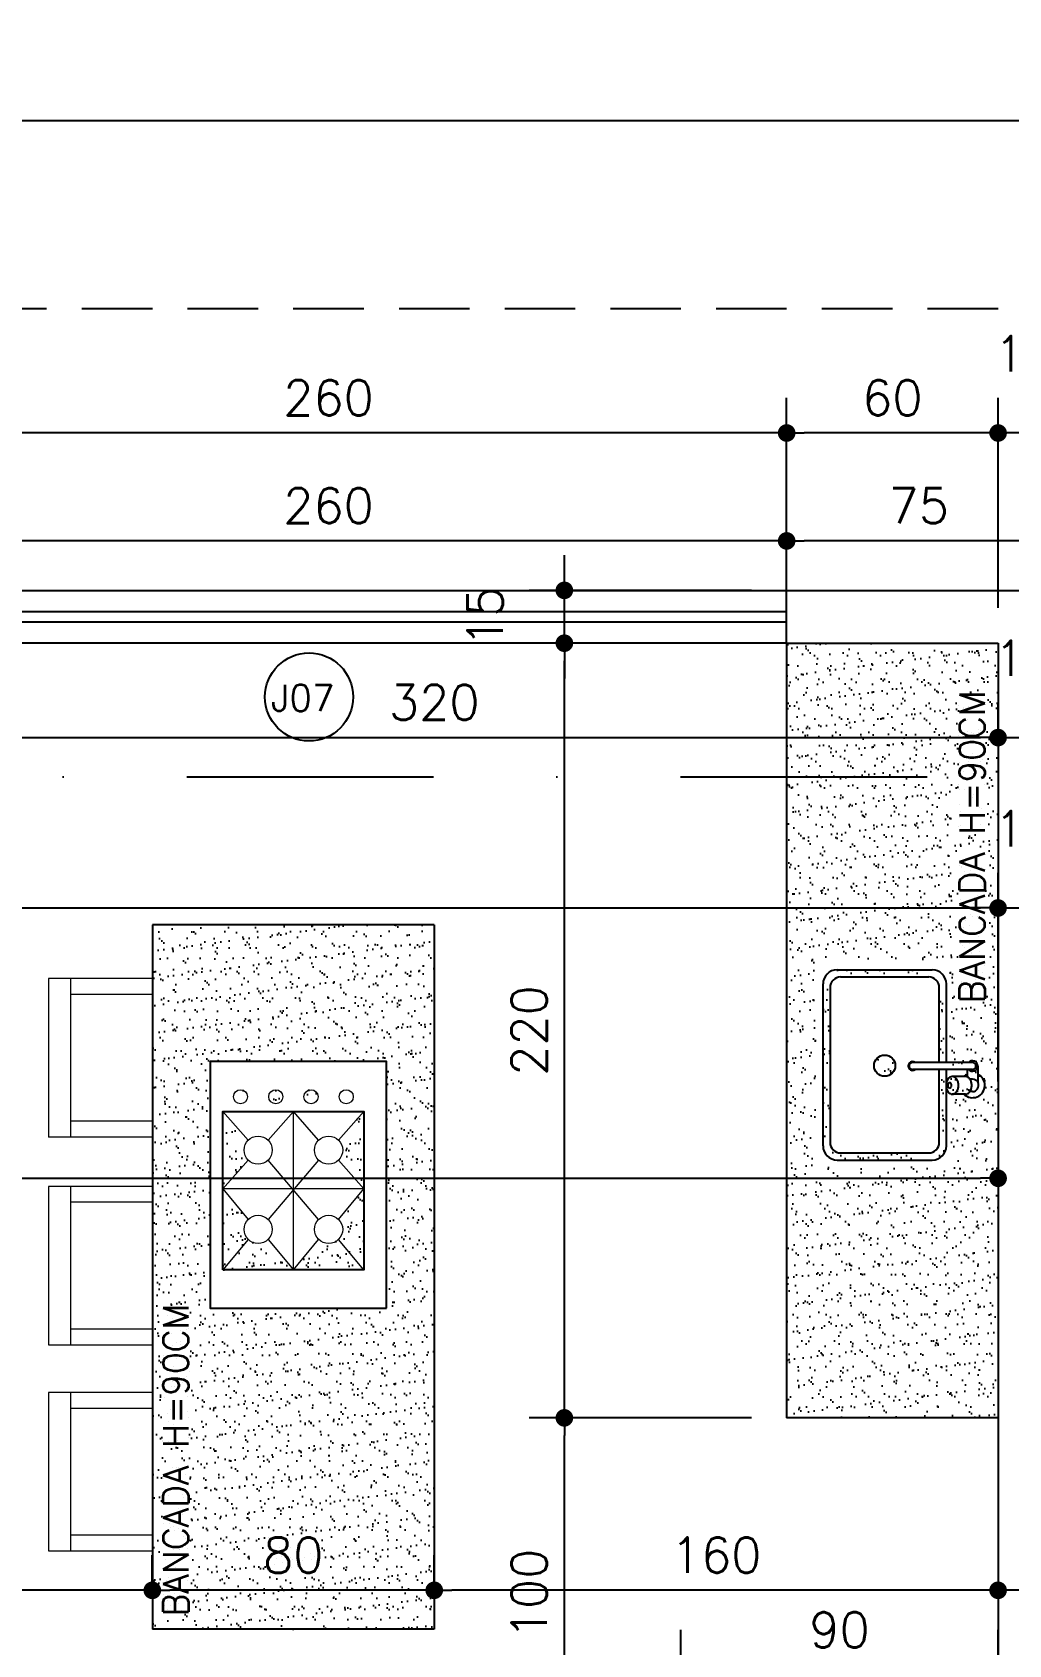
# Model space of a CAD drawing. Header units: inches. Extents: x 580771 to 672494, y 7715997 to 7829530.
# Drawn here: x 654103.1 to 654380.2, y 7724158.3 to 7724616.2 of the extents above; entities that cross this region are included whole.
import ezdxf

# ---------------------------------------------------------------- set-up
doc = ezdxf.new("R2010")
doc.units = ezdxf.units.IN
doc.header["$MEASUREMENT"] = 0
doc.header["$PDMODE"] = 2
doc.linetypes.add('DASHDOTX2', pattern=[2, 1, -0.5, 0, -0.5])
doc.linetypes.add('DASHED2', pattern=[0.375, 0.25, -0.125])
for name, color, linetype in [('02', 2, 'Continuous'), ('04', 4, 'Continuous'), ('1-ARQ-2', 2, 'Continuous'), ('1-ARQ-A', 1, 'Continuous'), ('COZINHA', 2, 'Continuous'), ('Layer1', 1, 'Continuous'), ('NIVEL', 2, 'Continuous'), ('P01', 1, 'Continuous'), ('parede', 6, 'Continuous'), ('PAVTO1-ESCADA', 1, 'Continuous'), ('SIMBOLOS', 2, 'Continuous')]:
    doc.layers.add(name, color=color, linetype=linetype)
doc.layers.add('ARQ-01', color=1, linetype='Continuous', lineweight=13)
doc.layers.add('ARQ-02', color=2, linetype='Continuous', lineweight=20)
doc.styles.add('R80E50', font='romans.shx', dxfattribs={"height": 10})
doc.styles.add('ROMANS', font='romans', dxfattribs={"height": 0.2})
doc.dimstyles.new('ARQ50', dxfattribs={"dimscale": 50, "dimtxt": 10, "dimasz": 0.1, "dimexe": 0.2, "dimexo": 0.2, "dimgap": 0.1, "dimtad": 1, "dimdec": 0, "dimzin": 12, "dimdsep": 46, "dimtxsty": 'R80E50', "dimblk1": 'DOT', "dimblk2": 'DOT', "dimsah": 1, "dimcen": 0.4, "dimclrd": 15, "dimclre": 15, "dimclrt": 3, "dimadec": 0, "dimazin": 0, "dimtfac": 1, "dimtdec": 0, "dimtmove": 2, "dimatfit": 3, "dimldrblk": 'DOT', "dimfxl": 0.2, "dimtolj": 1, "dimtzin": 12, "dimarcsym": 0})
pattern_1 = [(37.5, (0, -41893.4593), (-0.1889800743, 5.780471307), [0, -4.56, 0, -5.1, 0, -4.875]), (7.5, (0, -41893.459), (5.309330116, 8.466438196), [0, -2.46, 0, -4.11, 0, -1.575]), (327.5, (-3.69, -41893.4593), (9.3424255853, 0.0169771606), [0, -1.5, 0, -5.4, 0, -7.05]), (317.5, (-3.69, -41893.459), (9.018379814, 2.633026695), [0, -0.75, 0, -3.54, 0, -4.05])]

# ---------------------------------------------------------------- blocks, each defined once
blk = doc.blocks.new('COZINHA-D-G-PL')
at = {"layer": 'COZINHA', "color": 2, "linetype": 'Continuous'}
for p, q in [((19.24, 16.99), (65.24, 16.99)), ((19.24, -18.01), (35.69, -18.01)), ((37.18, -18.01), (40.94, -18.01)), ((37.18, -18.01), (40.94, -18.01)), ((42.94, -18.01), (65.24, -18.01))]:
    blk.add_line(p, q, dxfattribs=at)
at = {"layer": 'COZINHA', "color": 1, "linetype": 'Continuous'}
for p, q in [((64.24, 14.99), (20.24, 14.99)), ((17.24, 11.99), (17.24, -13.01)), ((67.24, 11.99), (67.24, -13.01)), ((40.94, -25.42), (40.94, -8.42)), ((42.94, -25.42), (42.94, -8.42)), ((20.24, -16.01), (40.94, -16.01)), ((42.94, -16.01), (64.24, -16.01)), ((33.94, -23.45), (33.94, -19.69)), ((38.94, -23.45), (38.94, -19.69)), ((34.69, -25.42), (34.69, -24.72)), ((41.94, -26.92), (37.58, -26.92)), ((38.19, -25.42), (38.19, -24.72)), ((40.94, -23.92), (38.85, -23.92))]:
    blk.add_line(p, q, dxfattribs=at)
at = {"layer": 'COZINHA', "color": 2}
for p, q in [((15.24, 12.99), (15.24, -14.01)), ((69.24, 12.99), (69.24, -14.01))]:
    blk.add_line(p, q, dxfattribs=at)
at = {"layer": 'COZINHA', "color": 1, "linetype": 'Continuous'}
for points in [[(38.94, -19.69, 0.133256), (38.76, -19.05, 0.106756), (38.2, -18.44, 0.082828), (37.43, -18.07, 0.071352), (36.44, -17.93, 0.071352), (35.45, -18.07, 0.082828), (34.67, -18.44, 0.106756), (34.11, -19.05, 0.133256), (33.94, -19.69, 0.133256), (34.11, -20.34, 0.106756), (34.67, -20.94, 0.082828), (35.45, -21.32, 0.071352), (36.44, -21.46, 0.071352), (37.43, -21.32, 0.082828), (38.2, -20.94, 0.106756), (38.76, -20.34, 0.133256)], [(35.69, -18.94, 0.133256), (35.74, -19.14, 0.106756), (35.91, -19.32, 0.082828), (36.14, -19.43, 0.071352), (36.44, -19.47, 0.071352), (36.73, -19.43, 0.082828), (36.97, -19.32, 0.106756), (37.13, -19.14, 0.133256), (37.19, -18.94, 0.133256), (37.13, -18.75, 0.106756), (36.97, -18.57, 0.082828), (36.73, -18.46, 0.071352), (36.44, -18.41, 0.071352), (36.14, -18.46, 0.082828), (35.91, -18.57, 0.106756), (35.74, -18.75, 0.133256)]]:
    blk.add_lwpolyline(points, format="xyb", close=True, dxfattribs=at)
blk.add_lwpolyline([(33.94, -23.45, 0.133256), (34.11, -24.1, 0.106756), (34.67, -24.7, 0.082828), (35.45, -25.08, 0.071352), (36.44, -25.22, 0.071352), (37.43, -25.08, 0.082828), (38.2, -24.7, 0.106756), (38.76, -24.1, 0.133256), (38.94, -23.45, 0.133256)], format="xyb", dxfattribs=at)
blk.add_circle((42.04, -0.51), 3, dxfattribs=at)
at = {"layer": 'COZINHA', "color": 2}
for centre, start, end in [((19.24, 12.99), 90, 180), ((65.24, 12.99), 0, 90), ((19.24, -14.01), 180, 270), ((65.24, -14.01), 270, 0)]:
    blk.add_arc(centre, 4, start, end, dxfattribs=at)
at = {"layer": 'COZINHA', "color": 1, "linetype": 'Continuous'}
for centre, radius, start, end in [((20.24, 11.99), 3, 90, 180), ((64.24, 11.99), 3, 360, 90), ((41.94, -8.42), 1.25, 323.1301, 216.8699), ((41.94, -8.42), 1, 0.0001, 180.0001), ((20.24, -13.01), 3, 180, 270), ((64.24, -13.01), 3, 270, 360), ((36.44, -25.42), 3.5, 135.5847, 334.6231), ((36.44, -25.42), 1.75, 180, 294.62), ((37.58, -27.92), 1, 90, 114.62), ((36.44, -25.42), 1.75, 301.0027, 360), ((36.44, -25.42), 3.5, 25.3769, 44.4153), ((41.94, -25.42), 1.5, 131.8103, 48.1897), ((41.94, -25.42), 1, 180.0002, 0.0002)]:
    blk.add_arc(centre, radius, start, end, dxfattribs=at)
blk = doc.blocks.new('nh')
at = {"layer": 'ARQ-01'}
for p, q in [((7074.39, -41094.92), (7119.39, -41094.92)), ((7083.06, -41102.09), (7074.39, -41094.92)), ((7074.39, -41134.92), (7074.39, -41094.92)), ((7097.39, -41094.92), (7088.72, -41102.09)), ((7097.39, -41134.92), (7097.39, -41094.92)), ((7105.56, -41102.09), (7097.39, -41094.92)), ((7111.22, -41102.09), (7119.39, -41094.92)), ((7119.39, -41134.92), (7119.39, -41094.92)), ((7119.39, -41134.92), (7119.39, -41094.92)), ((7083.06, -41107.75), (7074.39, -41114.92)), ((7088.72, -41122.09), (7105.56, -41107.75)), ((7105.56, -41122.09), (7088.72, -41107.75)), ((7119.39, -41114.92), (7111.22, -41107.75)), ((7074.39, -41114.92), (7083.06, -41122.09)), ((7074.39, -41114.92), (7119.39, -41114.92)), ((7111.22, -41122.09), (7119.39, -41114.92)), ((7074.39, -41134.92), (7083.06, -41127.75)), ((7088.72, -41127.75), (7097.39, -41134.92)), ((7097.39, -41134.92), (7105.56, -41127.75)), ((7119.39, -41134.92), (7111.22, -41127.75)), ((7074.39, -41134.92), (7119.39, -41134.92))]:
    blk.add_line(p, q, dxfattribs=at)
for centre, radius in [((7123.56, -41099.92), 1.99), ((7085.89, -41104.92), 4), ((7108.39, -41104.92), 4), ((7123.56, -41109.92), 1.99), ((7085.89, -41124.92), 4), ((7108.39, -41124.92), 4), ((7123.56, -41119.92), 1.99), ((7123.56, -41129.92), 1.99)]:
    blk.add_circle(centre, radius, dxfattribs=at)
at = {"layer": 'Layer1'}
blk.add_lwpolyline([(7063.56, -41141.32), (7133.56, -41141.32), (7133.56, -41091.32), (7063.56, -41091.32)], close=True, dxfattribs=at)
at = {"layer": 'P01'}
blk.add_lwpolyline([(7074.39, -41094.92), (7119.39, -41094.92), (7119.39, -41134.92), (7074.39, -41134.92)], close=True, dxfattribs=at)
blk = doc.blocks.new('_DOT')
at = {"color": 0, "linetype": 'ByBlock'}
blk.add_line((-0.5, 0), (-1, 0), dxfattribs=at)
at = {"color": 0, "linetype": 'ByBlock', "const_width": 0.5}
blk.add_lwpolyline([(-0.25, 0, 1), (0.25, 0, 1)], format="xyb", close=True, dxfattribs=at)
blk = doc.blocks.new('*D65')
at = {"layer": 'Defpoints', "color": 0, "transparency": 16777216}
for p in [(655787.19, 7724591.08), (654057.19, 7724537.68), (655787.19, 7724537.68)]:
    blk.add_point(p, dxfattribs=at)
at = {"layer": 'NIVEL', "color": 15, "lineweight": -2, "transparency": 16777216}
for p, q in [((654057.19, 7724547.68), (654057.19, 7724601.08)), ((655787.19, 7724547.68), (655787.19, 7724601.08)), ((654062.19, 7724591.08), (655782.19, 7724591.08))]:
    blk.add_line(p, q, dxfattribs=at)
at = {"layer": 'NIVEL', "color": 15, "lineweight": -2, "transparency": 16777216, "xscale": 5, "yscale": 5, "zscale": 5, "rotation": 180}
blk.add_blockref('_DOT', (654057.19, 7724591.08), dxfattribs=at)
at = {"layer": 'NIVEL', "color": 15, "lineweight": -2, "transparency": 16777216, "xscale": 5, "yscale": 5, "zscale": 5}
blk.add_blockref('_DOT', (655787.19, 7724591.08), dxfattribs=at)
at = {"layer": 'NIVEL', "color": 3, "transparency": 16777216, "insert": (654922.19, 7724601.08), "char_height": 10, "attachment_point": 5, "style": 'R80E50'}
blk.add_mtext('\\A1;1730', dxfattribs=at)
blk = doc.blocks.new('*D77')
at = {"layer": 'Defpoints', "color": 0, "transparency": 16777216}
for p in [(654317.19, 7724471.72), (654317.19, 7724457.68), (654392.19, 7724457.68)]:
    blk.add_point(p, dxfattribs=at)
at = {"layer": 'NIVEL', "color": 15, "lineweight": -2, "transparency": 16777216}
for p, q in [((654317.19, 7724467.68), (654317.19, 7724481.72)), ((654392.19, 7724467.68), (654392.19, 7724481.72)), ((654387.19, 7724471.72), (654322.19, 7724471.72))]:
    blk.add_line(p, q, dxfattribs=at)
at = {"layer": 'NIVEL', "color": 15, "lineweight": -2, "transparency": 16777216, "xscale": 5, "yscale": 5, "zscale": 5, "rotation": 180}
blk.add_blockref('_DOT', (654317.19, 7724471.72), dxfattribs=at)
at = {"layer": 'NIVEL', "color": 15, "lineweight": -2, "transparency": 16777216, "xscale": 5, "yscale": 5, "zscale": 5}
blk.add_blockref('_DOT', (654392.19, 7724471.72), dxfattribs=at)
at = {"layer": 'NIVEL', "color": 3, "transparency": 16777216, "insert": (654354.69, 7724481.72), "char_height": 10, "attachment_point": 5, "style": 'R80E50'}
blk.add_mtext('\\A1;75', dxfattribs=at)
blk = doc.blocks.new('*D78')
at = {"layer": 'Defpoints', "color": 0, "transparency": 16777216}
for p in [(654057.19, 7724471.72), (654057.19, 7724457.68), (654317.19, 7724457.68)]:
    blk.add_point(p, dxfattribs=at)
at = {"layer": 'NIVEL', "color": 15, "lineweight": -2, "transparency": 16777216}
for p, q in [((654057.19, 7724467.68), (654057.19, 7724481.72)), ((654317.19, 7724467.68), (654317.19, 7724481.72)), ((654312.19, 7724471.72), (654062.19, 7724471.72))]:
    blk.add_line(p, q, dxfattribs=at)
at = {"layer": 'NIVEL', "color": 15, "lineweight": -2, "transparency": 16777216, "xscale": 5, "yscale": 5, "zscale": 5, "rotation": 180}
blk.add_blockref('_DOT', (654057.19, 7724471.72), dxfattribs=at)
at = {"layer": 'NIVEL', "color": 15, "lineweight": -2, "transparency": 16777216, "xscale": 5, "yscale": 5, "zscale": 5}
blk.add_blockref('_DOT', (654317.19, 7724471.72), dxfattribs=at)
at = {"layer": 'NIVEL', "color": 3, "transparency": 16777216, "insert": (654187.19, 7724481.72), "char_height": 10, "attachment_point": 5, "style": 'R80E50'}
blk.add_mtext('\\A1;260', dxfattribs=at)
blk = doc.blocks.new('*D248')
at = {"layer": 'Defpoints', "color": 0, "transparency": 16777216}
for p in [(654377.19, 7724502.37), (654377.19, 7724442.68), (654392.19, 7724442.68)]:
    blk.add_point(p, dxfattribs=at)
at = {"layer": 'NIVEL', "color": 15, "lineweight": -2, "transparency": 16777216}
for p, q in [((654377.19, 7724452.68), (654377.19, 7724512.37)), ((654392.19, 7724452.68), (654392.19, 7724512.37)), ((654372.19, 7724502.37), (654367.19, 7724502.37)), ((654392.19, 7724502.37), (654377.19, 7724502.37)), ((654397.19, 7724502.37), (654402.19, 7724502.37))]:
    blk.add_line(p, q, dxfattribs=at)
at = {"layer": 'NIVEL', "color": 15, "lineweight": -2, "transparency": 16777216, "xscale": 5, "yscale": 5, "zscale": 5}
blk.add_blockref('_DOT', (654377.19, 7724502.37), dxfattribs=at)
at = {"layer": 'NIVEL', "color": 15, "lineweight": -2, "transparency": 16777216, "xscale": 5, "yscale": 5, "zscale": 5, "rotation": 180}
blk.add_blockref('_DOT', (654392.19, 7724502.37), dxfattribs=at)
at = {"layer": 'NIVEL', "color": 3, "transparency": 16777216, "insert": (654384.69, 7724524.87), "char_height": 10, "attachment_point": 5, "style": 'R80E50'}
blk.add_mtext('\\A1;15', dxfattribs=at)
blk = doc.blocks.new('*D249')
at = {"layer": 'Defpoints', "color": 0, "transparency": 16777216}
for p in [(654317.19, 7724502.37), (654317.19, 7724442.68), (654377.19, 7724442.68)]:
    blk.add_point(p, dxfattribs=at)
at = {"layer": 'NIVEL', "color": 15, "lineweight": -2, "transparency": 16777216}
for p, q in [((654317.19, 7724452.68), (654317.19, 7724512.37)), ((654377.19, 7724452.68), (654377.19, 7724512.37)), ((654372.19, 7724502.37), (654322.19, 7724502.37))]:
    blk.add_line(p, q, dxfattribs=at)
at = {"layer": 'NIVEL', "color": 15, "lineweight": -2, "transparency": 16777216, "xscale": 5, "yscale": 5, "zscale": 5, "rotation": 180}
blk.add_blockref('_DOT', (654317.19, 7724502.37), dxfattribs=at)
at = {"layer": 'NIVEL', "color": 15, "lineweight": -2, "transparency": 16777216, "xscale": 5, "yscale": 5, "zscale": 5}
blk.add_blockref('_DOT', (654377.19, 7724502.37), dxfattribs=at)
at = {"layer": 'NIVEL', "color": 3, "transparency": 16777216, "insert": (654347.19, 7724512.37), "char_height": 10, "attachment_point": 5, "style": 'R80E50'}
blk.add_mtext('\\A1;60', dxfattribs=at)
blk = doc.blocks.new('*D250')
at = {"layer": 'Defpoints', "color": 0, "transparency": 16777216}
for p in [(654057.19, 7724502.37), (654057.19, 7724442.68), (654317.19, 7724442.68)]:
    blk.add_point(p, dxfattribs=at)
at = {"layer": 'NIVEL', "color": 15, "lineweight": -2, "transparency": 16777216}
for p, q in [((654057.19, 7724452.68), (654057.19, 7724512.37)), ((654317.19, 7724452.68), (654317.19, 7724512.37)), ((654312.19, 7724502.37), (654062.19, 7724502.37))]:
    blk.add_line(p, q, dxfattribs=at)
at = {"layer": 'NIVEL', "color": 15, "lineweight": -2, "transparency": 16777216, "xscale": 5, "yscale": 5, "zscale": 5, "rotation": 180}
blk.add_blockref('_DOT', (654057.19, 7724502.37), dxfattribs=at)
at = {"layer": 'NIVEL', "color": 15, "lineweight": -2, "transparency": 16777216, "xscale": 5, "yscale": 5, "zscale": 5}
blk.add_blockref('_DOT', (654317.19, 7724502.37), dxfattribs=at)
at = {"layer": 'NIVEL', "color": 3, "transparency": 16777216, "insert": (654187.19, 7724512.37), "char_height": 10, "attachment_point": 5, "style": 'R80E50'}
blk.add_mtext('\\A1;260', dxfattribs=at)
blk = doc.blocks.new('*D1344')
at = {"layer": 'Defpoints', "color": 0, "transparency": 16777216}
for p in [(654377.19, 7724367.48), (653427.19, 7724343.33), (654377.19, 7724308.24)]:
    blk.add_point(p, dxfattribs=at)
at = {"layer": 'NIVEL', "color": 15, "lineweight": -2, "transparency": 16777216}
for p, q in [((653427.19, 7724353.33), (653427.19, 7724377.48)), ((654377.19, 7724318.24), (654377.19, 7724377.48)), ((653432.19, 7724367.48), (654372.19, 7724367.48))]:
    blk.add_line(p, q, dxfattribs=at)
at = {"layer": 'NIVEL', "color": 15, "lineweight": -2, "transparency": 16777216, "xscale": 5, "yscale": 5, "zscale": 5, "rotation": 180}
blk.add_blockref('_DOT', (653427.19, 7724367.48), dxfattribs=at)
at = {"layer": 'NIVEL', "color": 15, "lineweight": -2, "transparency": 16777216, "xscale": 5, "yscale": 5, "zscale": 5}
blk.add_blockref('_DOT', (654377.19, 7724367.48), dxfattribs=at)
at = {"layer": 'NIVEL', "color": 3, "transparency": 16777216, "insert": (653902.19, 7724377.48), "char_height": 10, "attachment_point": 5, "style": 'R80E50'}
blk.add_mtext('\\A1;950', dxfattribs=at)
blk = doc.blocks.new('*D1345')
at = {"layer": 'Defpoints', "color": 0, "transparency": 16777216}
for p in [(654392.19, 7724367.48), (654377.19, 7724308.24), (654392.19, 7724308.24)]:
    blk.add_point(p, dxfattribs=at)
at = {"layer": 'NIVEL', "color": 15, "lineweight": -2, "transparency": 16777216}
for p, q in [((654377.19, 7724318.24), (654377.19, 7724377.48)), ((654392.19, 7724318.24), (654392.19, 7724377.48)), ((654372.19, 7724367.48), (654367.19, 7724367.48)), ((654377.19, 7724367.48), (654392.19, 7724367.48)), ((654397.19, 7724367.48), (654402.19, 7724367.48))]:
    blk.add_line(p, q, dxfattribs=at)
at = {"layer": 'NIVEL', "color": 15, "lineweight": -2, "transparency": 16777216, "xscale": 5, "yscale": 5, "zscale": 5}
blk.add_blockref('_DOT', (654377.19, 7724367.48), dxfattribs=at)
at = {"layer": 'NIVEL', "color": 15, "lineweight": -2, "transparency": 16777216, "xscale": 5, "yscale": 5, "zscale": 5, "rotation": 180}
blk.add_blockref('_DOT', (654392.19, 7724367.48), dxfattribs=at)
at = {"layer": 'NIVEL', "color": 3, "transparency": 16777216, "insert": (654384.69, 7724389.98), "char_height": 10, "attachment_point": 5, "style": 'R80E50'}
blk.add_mtext('\\A1;15', dxfattribs=at)
blk = doc.blocks.new('*D762')
at = {"layer": 'Defpoints', "color": 0, "transparency": 16777216}
for p in [(653197.19, 7724342.68), (654377.19, 7724342.68), (654377.19, 7724290.72)]:
    blk.add_point(p, dxfattribs=at)
at = {"layer": 'NIVEL', "color": 15, "lineweight": -2, "transparency": 16777216}
for p, q in [((653197.19, 7724332.68), (653197.19, 7724280.72)), ((654377.19, 7724332.68), (654377.19, 7724280.72)), ((653202.19, 7724290.72), (654372.19, 7724290.72))]:
    blk.add_line(p, q, dxfattribs=at)
at = {"layer": 'NIVEL', "color": 15, "lineweight": -2, "transparency": 16777216, "xscale": 5, "yscale": 5, "zscale": 5, "rotation": 180}
blk.add_blockref('_DOT', (653197.19, 7724290.72), dxfattribs=at)
at = {"layer": 'NIVEL', "color": 15, "lineweight": -2, "transparency": 16777216, "xscale": 5, "yscale": 5, "zscale": 5}
blk.add_blockref('_DOT', (654377.19, 7724290.72), dxfattribs=at)
at = {"layer": 'NIVEL', "color": 3, "transparency": 16777216, "insert": (653787.19, 7724300.72), "char_height": 10, "attachment_point": 5, "style": 'R80E50'}
blk.add_mtext('\\A1;1180', dxfattribs=at)
blk = doc.blocks.new('*D795')
at = {"layer": 'Defpoints', "color": 0, "transparency": 16777216}
for p in [(654254.11, 7724222.68), (654317.19, 7724222.68), (654287.19, 7724122.68)]:
    blk.add_point(p, dxfattribs=at)
at = {"layer": 'NIVEL', "color": 15, "lineweight": -2, "transparency": 16777216}
for p, q in [((654307.19, 7724222.68), (654244.11, 7724222.68)), ((654254.11, 7724127.68), (654254.11, 7724217.68)), ((654277.19, 7724122.68), (654244.11, 7724122.68))]:
    blk.add_line(p, q, dxfattribs=at)
at = {"layer": 'NIVEL', "color": 15, "lineweight": -2, "transparency": 16777216, "xscale": 5, "yscale": 5, "zscale": 5}
for p, rotation in [((654254.11, 7724222.68), 90), ((654254.11, 7724122.68), 270)]:
    blk.add_blockref('_DOT', p, dxfattribs=dict(at, rotation=rotation))
at = {"layer": 'NIVEL', "color": 3, "transparency": 16777216, "insert": (654244.11, 7724172.68), "char_height": 10, "attachment_point": 5, "rotation": 90, "style": 'R80E50'}
blk.add_mtext('\\A1;100', dxfattribs=at)
blk = doc.blocks.new('*D796')
at = {"layer": 'Defpoints', "color": 0, "transparency": 16777216}
for p in [(654254.11, 7724442.68), (654317.19, 7724442.68), (654317.19, 7724222.68)]:
    blk.add_point(p, dxfattribs=at)
at = {"layer": 'NIVEL', "color": 15, "lineweight": -2, "transparency": 16777216}
for p, q in [((654307.19, 7724442.68), (654244.11, 7724442.68)), ((654254.11, 7724227.68), (654254.11, 7724437.68)), ((654307.19, 7724222.68), (654244.11, 7724222.68))]:
    blk.add_line(p, q, dxfattribs=at)
at = {"layer": 'NIVEL', "color": 15, "lineweight": -2, "transparency": 16777216, "xscale": 5, "yscale": 5, "zscale": 5}
for p, rotation in [((654254.11, 7724442.68), 90), ((654254.11, 7724222.68), 270)]:
    blk.add_blockref('_DOT', p, dxfattribs=dict(at, rotation=rotation))
at = {"layer": 'NIVEL', "color": 3, "transparency": 16777216, "insert": (654244.11, 7724332.68), "char_height": 10, "attachment_point": 5, "rotation": 90, "style": 'R80E50'}
blk.add_mtext('\\A1;220', dxfattribs=at)
blk = doc.blocks.new('*D746')
at = {"layer": 'Defpoints', "color": 0, "transparency": 16777216}
for p in [(654254.11, 7724457.68), (654317.19, 7724457.68), (654317.19, 7724442.68)]:
    blk.add_point(p, dxfattribs=at)
at = {"layer": 'NIVEL', "color": 15, "lineweight": -2, "transparency": 16777216}
for p, q in [((654254.11, 7724462.68), (654254.11, 7724467.68)), ((654307.19, 7724457.68), (654244.11, 7724457.68)), ((654254.11, 7724442.68), (654254.11, 7724457.68)), ((654307.19, 7724442.68), (654244.11, 7724442.68)), ((654254.11, 7724437.68), (654254.11, 7724432.68))]:
    blk.add_line(p, q, dxfattribs=at)
at = {"layer": 'NIVEL', "color": 15, "lineweight": -2, "transparency": 16777216, "xscale": 5, "yscale": 5, "zscale": 5}
for p, rotation in [((654254.11, 7724457.68), 270), ((654254.11, 7724442.68), 90)]:
    blk.add_blockref('_DOT', p, dxfattribs=dict(at, rotation=rotation))
at = {"layer": 'NIVEL', "color": 3, "transparency": 16777216, "insert": (654231.61, 7724450.18), "char_height": 10, "attachment_point": 5, "rotation": 90, "style": 'R80E50'}
blk.add_mtext('\\A1;15', dxfattribs=at)
blk = doc.blocks.new('*D1315')
at = {"layer": 'Defpoints', "color": 0, "transparency": 16777216}
for p in [(654377.19, 7724415.87), (654057.19, 7724404.77), (654377.19, 7724404.77)]:
    blk.add_point(p, dxfattribs=at)
at = {"layer": 'NIVEL', "color": 15, "lineweight": -2, "transparency": 16777216}
for p, q in [((654057.19, 7724414.77), (654057.19, 7724425.87)), ((654377.19, 7724414.77), (654377.19, 7724425.87)), ((654062.19, 7724415.87), (654372.19, 7724415.87))]:
    blk.add_line(p, q, dxfattribs=at)
at = {"layer": 'NIVEL', "color": 15, "lineweight": -2, "transparency": 16777216, "xscale": 5, "yscale": 5, "zscale": 5, "rotation": 180}
blk.add_blockref('_DOT', (654057.19, 7724415.87), dxfattribs=at)
at = {"layer": 'NIVEL', "color": 15, "lineweight": -2, "transparency": 16777216, "xscale": 5, "yscale": 5, "zscale": 5}
blk.add_blockref('_DOT', (654377.19, 7724415.87), dxfattribs=at)
at = {"layer": 'NIVEL', "color": 3, "transparency": 16777216, "insert": (654217.19, 7724425.87), "char_height": 10, "attachment_point": 5, "style": 'R80E50'}
blk.add_mtext('\\A1;320', dxfattribs=at)
blk = doc.blocks.new('*D1316')
at = {"layer": 'Defpoints', "color": 0, "transparency": 16777216}
for p in [(654392.19, 7724415.87), (654392.19, 7724415.87), (654377.19, 7724404.77)]:
    blk.add_point(p, dxfattribs=at)
at = {"layer": 'NIVEL', "color": 15, "lineweight": -2, "transparency": 16777216}
for p, q in [((654377.19, 7724414.77), (654377.19, 7724425.87)), ((654372.19, 7724415.87), (654367.19, 7724415.87)), ((654377.19, 7724415.87), (654392.19, 7724415.87)), ((654397.19, 7724415.87), (654402.19, 7724415.87))]:
    blk.add_line(p, q, dxfattribs=at)
at = {"layer": 'NIVEL', "color": 15, "lineweight": -2, "transparency": 16777216, "xscale": 5, "yscale": 5, "zscale": 5}
blk.add_blockref('_DOT', (654377.19, 7724415.87), dxfattribs=at)
at = {"layer": 'NIVEL', "color": 15, "lineweight": -2, "transparency": 16777216, "xscale": 5, "yscale": 5, "zscale": 5, "rotation": 180}
blk.add_blockref('_DOT', (654392.19, 7724415.87), dxfattribs=at)
at = {"layer": 'NIVEL', "color": 3, "transparency": 16777216, "insert": (654384.69, 7724438.37), "char_height": 10, "attachment_point": 5, "style": 'R80E50'}
blk.add_mtext('\\A1;15', dxfattribs=at)
blk = doc.blocks.new('*D1308')
at = {"layer": 'Defpoints', "color": 0, "transparency": 16777216}
for p in [(654377.19, 7724174.96), (654377.19, 7724173.71), (654392.19, 7724173.71)]:
    blk.add_point(p, dxfattribs=at)
at = {"layer": 'NIVEL', "color": 15, "lineweight": -2, "transparency": 16777216}
for p, q in [((654372.19, 7724173.71), (654367.19, 7724173.71)), ((654392.19, 7724173.71), (654377.19, 7724173.71)), ((654397.19, 7724173.71), (654402.19, 7724173.71)), ((654377.19, 7724164.96), (654377.19, 7724163.71)), ((654392.19, 7724163.71), (654392.19, 7724163.71))]:
    blk.add_line(p, q, dxfattribs=at)
at = {"layer": 'NIVEL', "color": 15, "lineweight": -2, "transparency": 16777216, "xscale": 5, "yscale": 5, "zscale": 5}
blk.add_blockref('_DOT', (654377.19, 7724173.71), dxfattribs=at)
at = {"layer": 'NIVEL', "color": 15, "lineweight": -2, "transparency": 16777216, "xscale": 5, "yscale": 5, "zscale": 5, "rotation": 180}
blk.add_blockref('_DOT', (654392.19, 7724173.71), dxfattribs=at)
at = {"layer": 'NIVEL', "color": 3, "transparency": 16777216, "insert": (654384.69, 7724141.21), "char_height": 10, "attachment_point": 5, "style": 'R80E50'}
blk.add_mtext('\\A1;15', dxfattribs=at)
blk = doc.blocks.new('*D1309')
at = {"layer": 'Defpoints', "color": 0, "transparency": 16777216}
for p in [(654377.19, 7724174.96), (654217.19, 7724173.71), (654217.19, 7724162.68)]:
    blk.add_point(p, dxfattribs=at)
at = {"layer": 'NIVEL', "color": 15, "lineweight": -2, "transparency": 16777216}
for p, q in [((654217.19, 7724172.68), (654217.19, 7724183.71)), ((654372.19, 7724173.71), (654222.19, 7724173.71)), ((654377.19, 7724164.96), (654377.19, 7724163.71))]:
    blk.add_line(p, q, dxfattribs=at)
at = {"layer": 'NIVEL', "color": 15, "lineweight": -2, "transparency": 16777216, "xscale": 5, "yscale": 5, "zscale": 5, "rotation": 180}
blk.add_blockref('_DOT', (654217.19, 7724173.71), dxfattribs=at)
at = {"layer": 'NIVEL', "color": 15, "lineweight": -2, "transparency": 16777216, "xscale": 5, "yscale": 5, "zscale": 5}
blk.add_blockref('_DOT', (654377.19, 7724173.71), dxfattribs=at)
at = {"layer": 'NIVEL', "color": 3, "transparency": 16777216, "insert": (654297.19, 7724183.71), "char_height": 10, "attachment_point": 5, "style": 'R80E50'}
blk.add_mtext('\\A1;160', dxfattribs=at)
blk = doc.blocks.new('*D1310')
at = {"layer": 'Defpoints', "color": 0, "transparency": 16777216}
for p in [(654137.19, 7724173.71), (654137.19, 7724162.68), (654217.19, 7724162.68)]:
    blk.add_point(p, dxfattribs=at)
at = {"layer": 'NIVEL', "color": 15, "lineweight": -2, "transparency": 16777216}
for p, q in [((654137.19, 7724172.68), (654137.19, 7724183.71)), ((654217.19, 7724172.68), (654217.19, 7724183.71)), ((654212.19, 7724173.71), (654142.19, 7724173.71))]:
    blk.add_line(p, q, dxfattribs=at)
at = {"layer": 'NIVEL', "color": 15, "lineweight": -2, "transparency": 16777216, "xscale": 5, "yscale": 5, "zscale": 5, "rotation": 180}
blk.add_blockref('_DOT', (654137.19, 7724173.71), dxfattribs=at)
at = {"layer": 'NIVEL', "color": 15, "lineweight": -2, "transparency": 16777216, "xscale": 5, "yscale": 5, "zscale": 5}
blk.add_blockref('_DOT', (654217.19, 7724173.71), dxfattribs=at)
at = {"layer": 'NIVEL', "color": 3, "transparency": 16777216, "insert": (654177.19, 7724183.71), "char_height": 10, "attachment_point": 5, "style": 'R80E50'}
blk.add_mtext('\\A1;80', dxfattribs=at)
blk = doc.blocks.new('*D1319')
at = {"layer": 'Defpoints', "color": 0, "transparency": 16777216}
for p in [(653577.19, 7724173.71), (653577.19, 7724162.68), (654137.19, 7724162.68)]:
    blk.add_point(p, dxfattribs=at)
at = {"layer": 'NIVEL', "color": 15, "lineweight": -2, "transparency": 16777216}
for p, q in [((653577.19, 7724172.68), (653577.19, 7724183.71)), ((654137.19, 7724172.68), (654137.19, 7724183.71)), ((654132.19, 7724173.71), (653582.19, 7724173.71))]:
    blk.add_line(p, q, dxfattribs=at)
at = {"layer": 'NIVEL', "color": 15, "lineweight": -2, "transparency": 16777216, "xscale": 5, "yscale": 5, "zscale": 5, "rotation": 180}
blk.add_blockref('_DOT', (653577.19, 7724173.71), dxfattribs=at)
at = {"layer": 'NIVEL', "color": 15, "lineweight": -2, "transparency": 16777216, "xscale": 5, "yscale": 5, "zscale": 5}
blk.add_blockref('_DOT', (654137.19, 7724173.71), dxfattribs=at)
at = {"layer": 'NIVEL', "color": 3, "transparency": 16777216, "insert": (653857.19, 7724183.71), "char_height": 10, "attachment_point": 5, "style": 'R80E50'}
blk.add_mtext('\\A1;560', dxfattribs=at)
blk = doc.blocks.new('*D1382')
at = {"layer": 'Defpoints', "color": 0, "transparency": 16777216}
for p in [(654377.19, 7724152.49), (654287.19, 7724122.68), (654377.19, 7724122.68)]:
    blk.add_point(p, dxfattribs=at)
at = {"layer": 'NIVEL', "color": 15, "lineweight": -2, "transparency": 16777216}
for p, q in [((654287.19, 7724132.68), (654287.19, 7724162.49)), ((654377.19, 7724132.68), (654377.19, 7724162.49)), ((654292.19, 7724152.49), (654372.19, 7724152.49))]:
    blk.add_line(p, q, dxfattribs=at)
at = {"layer": 'NIVEL', "color": 15, "lineweight": -2, "transparency": 16777216, "xscale": 5, "yscale": 5, "zscale": 5, "rotation": 180}
blk.add_blockref('_DOT', (654287.19, 7724152.49), dxfattribs=at)
at = {"layer": 'NIVEL', "color": 15, "lineweight": -2, "transparency": 16777216, "xscale": 5, "yscale": 5, "zscale": 5}
blk.add_blockref('_DOT', (654377.19, 7724152.49), dxfattribs=at)
at = {"layer": 'NIVEL', "color": 3, "transparency": 16777216, "insert": (654332.19, 7724162.49), "char_height": 10, "attachment_point": 5, "style": 'R80E50'}
blk.add_mtext('\\A1;90', dxfattribs=at)
blk = doc.blocks.new('*D1667')
at = {"layer": 'Defpoints', "color": 0, "transparency": 16777216}
for p in [(652696.69, 7724817.91), (652696.69, 7724357.68), (655882.19, 7724272.68)]:
    blk.add_point(p, dxfattribs=at)
at = {"layer": 'NIVEL', "color": 15, "lineweight": -2, "transparency": 16777216}
for p, q in [((652696.69, 7724367.68), (652696.69, 7724827.91)), ((655882.19, 7724282.68), (655882.19, 7724827.91)), ((655877.19, 7724817.91), (652701.69, 7724817.91))]:
    blk.add_line(p, q, dxfattribs=at)
at = {"layer": 'NIVEL', "color": 15, "lineweight": -2, "transparency": 16777216, "xscale": 5, "yscale": 5, "zscale": 5, "rotation": 180}
blk.add_blockref('_DOT', (652696.69, 7724817.91), dxfattribs=at)
at = {"layer": 'NIVEL', "color": 15, "lineweight": -2, "transparency": 16777216, "xscale": 5, "yscale": 5, "zscale": 5}
blk.add_blockref('_DOT', (655882.19, 7724817.91), dxfattribs=at)
at = {"layer": 'NIVEL', "color": 3, "transparency": 16777216, "insert": (654289.44, 7724827.91), "char_height": 10, "attachment_point": 5, "style": 'R80E50'}
blk.add_mtext('\\A1;3185', dxfattribs=at)

msp = doc.modelspace()

# ---------------------------------------------------------------- hatches: boundary and pattern name
at = {"layer": 'PAVTO1-ESCADA'}
h = msp.add_hatch(dxfattribs=at)
h.set_pattern_fill('AR-SAND', color=256, scale=3, style=0)
h.set_pattern_definition(pattern_1)
h.paths.add_polyline_path([(654377.193, 7724442.685), (654317.193, 7724442.685), (654317.193, 7724404.77), (654377.193, 7724404.77)])
h.paths.add_polyline_path([(654375.208, 7724338.67), (654375.208, 7724439.984), (654364.408, 7724439.984), (654364.408, 7724338.67)], flags=9)
h = msp.add_hatch(dxfattribs=at)
h.set_pattern_fill('AR-SAND', color=256, scale=3, style=0)
h.set_pattern_definition(pattern_1)
h.paths.add_polyline_path([(654377.193, 7724404.77), (654317.193, 7724404.77), (654317.193, 7724222.685), (654377.193, 7724222.685)])
h.paths.add_polyline_path([(654362.423, 7724317.1, -0.0533066), (654362.503, 7724317.845), (654362.503, 7724321.6), (654360.503, 7724321.6), (654360.503, 7724300.903, -0.4142136), (654357.503, 7724297.903), (654332.503, 7724297.903, -0.4142136), (654329.503, 7724300.903), (654329.503, 7724344.903, -0.4142136), (654332.503, 7724347.903), (654357.503, 7724347.903, -0.4142136), (654360.503, 7724344.903), (654360.503, 7724323.6), (654362.503, 7724323.6), (654362.503, 7724345.903, 0.4142136), (654358.503, 7724349.903), (654331.503, 7724349.903, 0.4142136), (654327.503, 7724345.903), (654327.503, 7724299.903, 0.4142136), (654331.503, 7724295.903), (654358.503, 7724295.903, 0.4142136), (654362.503, 7724299.903), (654362.503, 7724316.355, -0.0533066)], flags=0)
h.paths.add_polyline_path([(654325.367, 7724293.954), (654325.367, 7724352.942), (654363.505, 7724352.942), (654363.505, 7724317.853, -0.2180943), (654363.877, 7724317.536, -0.1068407), (654363.971, 7724317.1, -0.1065266), (654363.871, 7724316.666, -0.2168023), (654363.505, 7724316.346), (654363.505, 7724293.954)], flags=16)
h.paths.add_polyline_path([(654369.577, 7724318.09, -0.0713517), (654369.719, 7724317.1, -0.0713517), (654369.577, 7724316.11, -0.0807465), (654369.213, 7724315.35), (654369.913, 7724315.35, 0.5464635), (654371.504, 7724317.829, 0.2932733), (654369.913, 7724318.85), (654369.213, 7724318.85, -0.0807465)], flags=16)
h.paths.add_polyline_path([(654342.003, 7724322.706, -1), (654348.003, 7724322.706, -1)], flags=0)
h.paths.add_polyline_path([(654375.208, 7724338.67), (654375.208, 7724439.984), (654364.408, 7724439.984), (654364.408, 7724338.67)], flags=9)
h = msp.add_hatch(dxfattribs=at)
h.set_pattern_fill('AR-SAND', color=256, scale=3, style=0)
h.set_pattern_definition(pattern_1)
h.paths.add_polyline_path([(654217.193, 7724362.685), (654137.193, 7724362.685), (654137.193, 7724162.685), (654217.193, 7724162.685)])
h.paths.add_polyline_path([(654153.615, 7724253.881), (654153.615, 7724323.881), (654203.615, 7724323.881), (654203.615, 7724253.881)], flags=16)
h.paths.add_polyline_path([(654157.219, 7724264.715), (654157.219, 7724309.715), (654197.219, 7724309.715), (654197.219, 7724264.715)], flags=0)
h.paths.add_polyline_path([(654177.219, 7724264.715), (654170.048, 7724273.387, -0.6681786), (654163.219, 7724276.215, -0.1989124), (654164.391, 7724279.044), (654157.219, 7724287.715), (654164.391, 7724295.887, -0.1989124), (654163.219, 7724298.715, -0.1989124), (654164.391, 7724301.544), (654157.219, 7724309.715), (654197.219, 7724309.715), (654190.048, 7724301.544, -0.1989124), (654191.219, 7724298.715, -0.1989124), (654190.048, 7724295.887), (654197.219, 7724287.715), (654190.048, 7724279.044, -0.1989124), (654191.219, 7724276.215, -0.6681786), (654184.391, 7724273.387)], flags=0)
h.paths.add_polyline_path([(654177.219, 7724287.465), (654177.006, 7724287.715), (654177.432, 7724287.715)], flags=0)
h.paths.add_polyline_path([(654180.234, 7724313.885, -1), (654184.204, 7724313.885, -1)], flags=0)
h.paths.add_polyline_path([(654170.234, 7724313.885, -1), (654174.204, 7724313.885, -1)], flags=0)
h.paths.add_polyline_path([(654190.234, 7724313.885, -1), (654194.204, 7724313.885, -1)], flags=0)
h.paths.add_polyline_path([(654160.234, 7724313.885, -1), (654164.204, 7724313.885, -1)], flags=0)
h.paths.add_polyline_path([(654149.221, 7724164.527), (654149.221, 7724265.841), (654138.421, 7724265.841), (654138.421, 7724164.527)], flags=24)

# ---------------------------------------------------------------- linework, layer by layer
at = {"layer": '04', "linetype": 'DASHDOTX2', "ltscale": 70}
msp.add_line((651204.859, 7724404.77), (656428.503, 7724404.77), dxfattribs=at)
at = {"layer": '1-ARQ-2'}
for p, q in [((654057.193, 7724451.685), (654317.193, 7724451.685)), ((654317.193, 7724448.685), (654057.193, 7724448.685)), ((654317.193, 7724442.685), (654317.193, 7724222.685)), ((654137.193, 7724362.685), (654137.193, 7724162.685)), ((654217.193, 7724362.685), (654137.193, 7724362.685)), ((654217.193, 7724362.685), (654217.193, 7724162.685)), ((654377.193, 7724222.685), (654317.193, 7724222.685)), ((654217.193, 7724162.685), (654137.193, 7724162.685))]:
    msp.add_line(p, q, dxfattribs=at)
at = {"layer": '1-ARQ-A'}
for p, q in [((654057.193, 7724457.685), (654317.193, 7724457.685)), ((654317.193, 7724442.685), (654057.193, 7724442.685))]:
    msp.add_line(p, q, dxfattribs=at)
at = {"layer": 'ARQ-02'}
for p, q in [((654107.704, 7724347.433), (654107.704, 7724302.435)), ((654137.193, 7724347.433), (654107.704, 7724347.433)), ((654114.004, 7724347.433), (654114.004, 7724302.435)), ((654137.193, 7724342.934), (654114.004, 7724342.934)), ((654137.193, 7724306.934), (654114.004, 7724306.934)), ((654137.193, 7724302.435), (654107.704, 7724302.435)), ((654107.704, 7724288.402), (654107.704, 7724243.403)), ((654137.193, 7724288.402), (654107.704, 7724288.402)), ((654114.004, 7724288.402), (654114.004, 7724243.403)), ((654137.193, 7724283.902), (654114.004, 7724283.902)), ((654137.193, 7724247.903), (654114.004, 7724247.903)), ((654107.704, 7724243.403), (654137.193, 7724243.403)), ((654107.704, 7724229.878), (654107.704, 7724184.879)), ((654137.193, 7724229.878), (654107.704, 7724229.878)), ((654114.004, 7724229.878), (654114.004, 7724184.879)), ((654137.193, 7724225.378), (654114.004, 7724225.378)), ((654137.193, 7724189.379), (654114.004, 7724189.379)), ((654107.704, 7724184.879), (654137.193, 7724184.879))]:
    msp.add_line(p, q, dxfattribs=at)
at = {"layer": 'Layer1', "linetype": 'DASHED2', "ltscale": 80}
msp.add_line((654057.193, 7724537.685), (655787.193, 7724537.685), dxfattribs=at)
at = {"layer": 'parede'}
for p, q in [((654317.193, 7724457.685), (654392.193, 7724457.685)), ((654317.193, 7724442.685), (654317.193, 7724457.685)), ((654317.193, 7724442.685), (654377.193, 7724442.685)), ((654377.193, 7724442.685), (654377.193, 7724122.685))]:
    msp.add_line(p, q, dxfattribs=at)
at = {"layer": 'SIMBOLOS', "color": 2}
msp.add_circle((654181.661, 7724427.402), 12.5, dxfattribs=at)

# ---------------------------------------------------------------- block references
at = {"layer": 'COZINHA', "rotation": 89.99999999999999}
msp.add_blockref('COZINHA-D-G-PL', (654344.497, 7724280.663), dxfattribs=at)
at = {"layer": 'P01', "rotation": 89.99999999999999}
msp.add_blockref('nh', (613062.299, 7717190.322), dxfattribs=at)

# ---------------------------------------------------------------- texts
at = {"layer": '02', "char_height": 7.2, "width": 118.54318, "attachment_point": 7, "rotation": 90, "style": 'R80E50'}
for insert in [(654373.408, 7724340.47), (654147.421, 7724166.327)]:
    msp.add_mtext('{\\C2;BANCADA H=90CM}', dxfattribs=dict(at, insert=insert))
at = {"layer": 'SIMBOLOS', "color": 2, "style": 'ROMANS'}
msp.add_text('J07', height=7.5, dxfattribs=at).set_placement((654170.928, 7724423.399))

# ---------------------------------------------------------------- dimensions: what is measured, and where the dimension line sits
at = {"layer": 'NIVEL'}
for base, p1, p2, picture, middle in [((652696.6934496, 7724817.910949959), (655882.193449599, 7724272.684700021), (652696.6934496, 7724357.684700016), '*D1667', (654289.443449599, 7724827.910949959)), ((654377.193, 7724152.494), (654287.193, 7724122.685), (654377.193, 7724122.685), '*D1382', (654332.193, 7724162.494))]:
    dim = msp.add_linear_dim(base=base, p1=p1, p2=p2, dimstyle='ARQ50', dxfattribs=at)
    dim.commit()
    dim.dimension.update_dxf_attribs({"geometry": picture, "text_midpoint": middle})
at = {"layer": 'NIVEL', "color": 4}
for base, p1, p2, picture, middle in [((655787.193, 7724591.083), (654057.193, 7724537.685), (655787.193, 7724537.685), '*D65', (654922.193, 7724601.083)), ((654377.193, 7724502.374), (654392.193, 7724442.685), (654377.193, 7724442.685), '*D248', (654384.693, 7724524.874)), ((654057.193, 7724502.374), (654317.193, 7724442.685), (654057.193, 7724442.685), '*D250', (654187.193, 7724512.374)), ((654317.193, 7724502.374), (654377.193, 7724442.685), (654317.193, 7724442.685), '*D249', (654347.193, 7724512.374)), ((654057.193, 7724471.72), (654317.193, 7724457.685), (654057.193, 7724457.685), '*D78', (654187.193, 7724481.72)), ((654317.193, 7724471.72), (654392.193, 7724457.685), (654317.193, 7724457.685), '*D77', (654354.693, 7724481.72)), ((654392.193, 7724367.483), (654377.193, 7724308.241), (654392.193, 7724308.241), '*D1345', (654384.693, 7724389.983)), ((654377.193, 7724367.483), (653427.193, 7724343.326), (654377.193, 7724308.241), '*D1344', (653902.193, 7724377.483)), ((654377.193, 7724290.721), (653197.193, 7724342.685), (654377.193, 7724342.685), '*D762', (653787.193, 7724300.721))]:
    dim = msp.add_linear_dim(base=base, p1=p1, p2=p2, dimstyle='ARQ50', dxfattribs=at)
    dim.commit()
    dim.dimension.update_dxf_attribs({"geometry": picture, "text_midpoint": middle})
for base, p1, p2, picture, middle in [((654254.115, 7724457.685), (654317.193, 7724442.685), (654317.193, 7724457.685), '*D746', (654231.615, 7724450.185)), ((654254.115, 7724442.685), (654317.193, 7724222.685), (654317.193, 7724442.685), '*D796', (654244.115, 7724332.685)), ((654254.115, 7724222.685), (654287.193, 7724122.685), (654317.193, 7724222.685), '*D795', (654244.115, 7724172.685))]:
    dim = msp.add_linear_dim(base=base, p1=p1, p2=p2, angle=90, dimstyle='ARQ50', dxfattribs=at)
    dim.commit()
    dim.dimension.update_dxf_attribs({"geometry": picture, "text_midpoint": middle})
at = {"layer": 'NIVEL', "color": 3}
for base, p1, p2, picture, middle in [((654392.193, 7724415.87), (654377.193, 7724404.77), (654392.193, 7724415.87), '*D1316', (654384.693, 7724438.37)), ((654377.193, 7724415.87), (654057.193, 7724404.77), (654377.193, 7724404.77), '*D1315', (654217.193, 7724425.87)), ((653577.193, 7724173.705), (654137.193, 7724162.685), (653577.193, 7724162.685), '*D1319', (653857.193, 7724183.705)), ((654137.193, 7724173.705), (654217.193, 7724162.685), (654137.193, 7724162.685), '*D1310', (654177.193, 7724183.705)), ((654217.193, 7724173.705), (654377.193, 7724174.955), (654217.193, 7724162.685), '*D1309', (654297.193, 7724183.705)), ((654377.193, 7724173.705), (654392.193, 7724173.705), (654377.193, 7724174.955), '*D1308', (654384.693, 7724141.205))]:
    dim = msp.add_linear_dim(base=base, p1=p1, p2=p2, dimstyle='ARQ50', dxfattribs=at)
    dim.commit()
    dim.dimension.update_dxf_attribs({"geometry": picture, "text_midpoint": middle})

doc.saveas('drawing.dxf')
